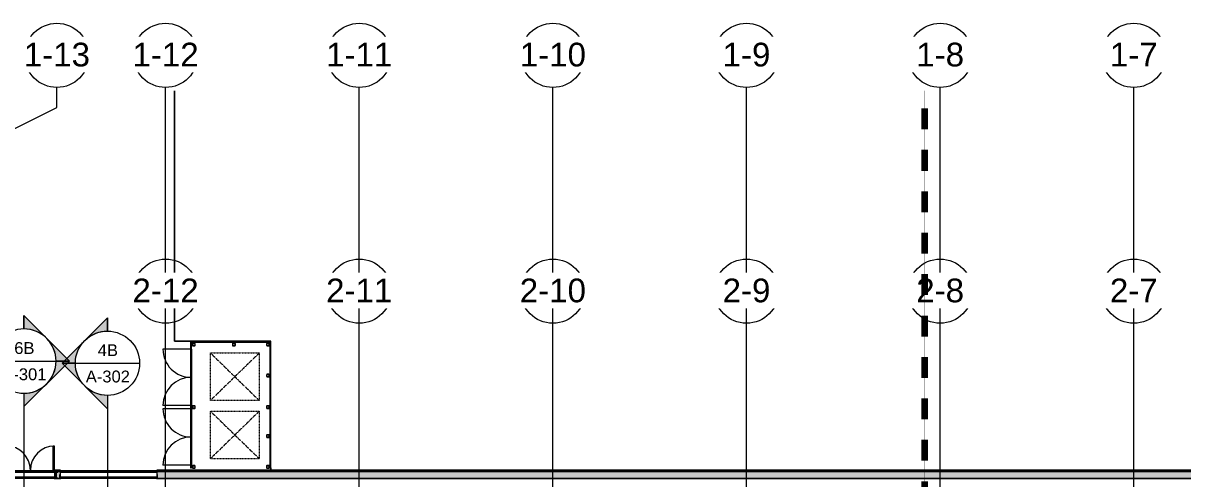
# Model space of a CAD drawing. Header units: inches. Extents: x 25369 to 33161, y -23509 to -20274.
# Drawn here: x 28802 to 30536, y -21135 to -20454 of the extents above; entities that cross this region are included whole.
import ezdxf

# ---------------------------------------------------------------- set-up
doc = ezdxf.new("R2010")
doc.units = ezdxf.units.IN
doc.header["$MEASUREMENT"] = 0
for name, pattern in [('Dash', [0.25, 0.125, -0.125]), ('Grid Line 1_2_', [0.875, 0.5, -0.125, 0.125, -0.125]), ('Hidden 1_8_', [0.1875, 0.125, -0.0625])]:
    doc.linetypes.add(name, pattern=pattern)
for name, color, linetype, lineweight in [('A-ANNO-MATC', 214, 'Dash', 140), ('A-DETL-HDLN', 90, 'Hidden 1_8_', 70), ('A-DOOR', 31, 'Continuous', 13), ('A-FLOR', 192, 'Continuous', 13), ('A-WALL', 113, 'Continuous', 13), ('A-WALL-PATT', 111, 'Continuous', 25), ('C-TOPO', 7, 'Continuous', 13), ('EOP-PR', 4, 'Continuous', 70), ('G-ANNO-SYMB', 111, 'Continuous', 9), ('L-SITE-WALL', 31, 'Continuous', 13), ('S-COLS', 52, 'Continuous', 13), ('S-GRID', 1, 'Continuous', 9), ('S-GRID-IDEN', 1, 'Continuous', 9)]:
    doc.layers.add(name, color=color, linetype=linetype, lineweight=lineweight)
doc.styles.add('Arial', font='arial.ttf', dxfattribs={"height": 35.407186})
doc.styles.add('Arial_1', font='arial.ttf', dxfattribs={"height": 17.703593})

# ---------------------------------------------------------------- blocks, each defined once
blk = doc.blocks.new('Struct_Xcel_Sports Complex_rvt-2-Overall Floor Plan')
at = {"layer": 'A-FLOR', "color": 43, "lineweight": 9}
for p, q in [((22847.8, -21132.3), (22919.8, -21132.3)), ((22928.8, -21132.3), (23072.8, -21132.3))]:
    blk.add_line(p, q, dxfattribs=at)
at = {"layer": 'L-SITE-WALL', "color": 43, "lineweight": 9}
for p, q in [((22847.8, -21124.3), (22919.8, -21124.3)), ((22919.8, -21132.3), (22847.8, -21132.3)), ((22928.8, -21124.3), (23072.8, -21124.3)), ((23072.8, -21132.3), (22928.8, -21132.3))]:
    blk.add_line(p, q, dxfattribs=at)
blk = doc.blocks.new('Double-Flush - 72_ x 96_-983185-Overall Floor Plan')
at = {"layer": 'A-DOOR', "color": 7}
for p, q in [((-36, -6.6), (-36, -42.6)), ((-36, -6.6), (-34, -6.6)), ((-34, -6.6), (-34, -42.6)), ((34, -6.6), (34, -42.6)), ((36, -6.6), (34, -6.6)), ((36, -6.6), (36, -42.6)), ((-36, -42.6), (-34, -42.6))]:
    blk.add_line(p, q, dxfattribs=at)
at = {"layer": 'A-DOOR', "color": 43, "lineweight": 9}
for centre, start, end in [((-36, -6.6), 270, 360), ((36, -6.6), 180, 270)]:
    blk.add_arc(centre, 36, start, end, dxfattribs=at)
blk = doc.blocks.new('dumpster door - one-1001559-Overall Floor Plan')
at = {"layer": 'A-DOOR', "color": 7}
for p, q in [((-42, 0.5), (42, 0.5)), ((-42, 0), (-42, -42)), ((42, 0), (42, -42)), ((42, -0.5), (-42, -0.5))]:
    blk.add_line(p, q, dxfattribs=at)
for centre, start, end in [((-42, 0), 270, 0), ((42, 0), 180, 270)]:
    blk.add_arc(centre, 42, start, end, dxfattribs=at)
blk = doc.blocks.new('HSS-Hollow Structural Section-Column - HSS4X4X1_4-1001889-Overall Floor Plan')
at = {"layer": 'S-COLS', "lineweight": 9}
h = blk.add_hatch(dxfattribs=at)
h.set_pattern_fill('FP_23', color=253, style=0, pattern_type=2)
h.set_pattern_definition([(225, (29057.112, -21116.928), (19.00703, -19.00703), []), (225, (29057.112, -21145.728), (19.00703, -19.00703), [])])
h.paths.add_polyline_path([(-1.5, 2), (-1.9, 1.9), (-2, 1.5), (-2, -1.5), (-1.9, -1.9), (-1.5, -2), (1.5, -2), (1.9, -1.9), (2, -1.5), (2, 1.5), (1.9, 1.9), (1.5, 2)], flags=0)
h.paths.add_polyline_path([(-1.5, 1.8), (1.7, 1.7), (1.8, 1.5), (1.7, -1.7), (1.5, -1.8), (-1.7, -1.7), (-1.8, -1.5), (-1.7, 1.7)], flags=0)
at = {"layer": 'S-COLS', "color": 7}
for p, q in [((-2, 1.5), (-2, -1.5)), ((-1.8, -1.5), (-1.8, 1.5)), ((1.5, 2), (-1.5, 2)), ((-1.5, 1.8), (1.5, 1.8)), ((1.8, 1.5), (1.8, -1.5)), ((2, -1.5), (2, 1.5)), ((1.5, -1.8), (-1.5, -1.8)), ((-1.5, -2), (1.5, -2))]:
    blk.add_line(p, q, dxfattribs=at)
for centre, radius, start, end in [((-1.5, 1.5), 0.466, 90, 180), ((-1.5, 1.5), 0.233, 90, 180), ((1.5, 1.5), 0.466, 360, 90), ((1.5, 1.5), 0.233, 0, 90), ((-1.5, -1.5), 0.466, 180, 270), ((-1.5, -1.5), 0.233, 180, 270), ((1.5, -1.5), 0.233, 270, 360), ((1.5, -1.5), 0.466, 270, 360)]:
    blk.add_arc(centre, radius, start, end, dxfattribs=at)
blk = doc.blocks.new('HSS-Hollow Structural Section-Column - HSS4X4X1_4-V17-Overall Floor Plan')
at = {"layer": 'S-COLS', "color": 7}
for p, q in [((-2, 1.534), (-2, -1.534)), ((-1.767, -1.534), (-1.767, 1.534)), ((1.534, 2), (-1.534, 2)), ((-1.534, 1.767), (1.534, 1.767)), ((1.767, 1.534), (1.767, -1.534)), ((2, -1.534), (2, 1.534)), ((1.534, -1.767), (-1.534, -1.767)), ((-1.534, -2), (1.534, -2))]:
    blk.add_line(p, q, dxfattribs=at)
for centre, radius, start, end in [((-1.534, 1.534), 0.466, 90, 180), ((-1.534, 1.534), 0.233, 90, 180), ((1.534, 1.534), 0.466, 360, 90), ((1.534, 1.534), 0.233, 0, 90), ((-1.534, -1.534), 0.466, 180, 270), ((-1.534, -1.534), 0.233, 180, 270), ((1.534, -1.534), 0.233, 270, 360), ((1.534, -1.534), 0.466, 270, 360)]:
    blk.add_arc(centre, radius, start, end, dxfattribs=at)
blk = doc.blocks.new('HSS-Hollow Structural Section-Column - HSS4X4X1_4-V18-Overall Floor Plan')
at = {"layer": 'S-COLS', "color": 7}
for p, q in [((-2, 1.534), (-2, -1.534)), ((-1.767, -1.534), (-1.767, 1.534)), ((1.534, 2), (-1.534, 2)), ((-1.534, 1.767), (1.534, 1.767)), ((1.767, 1.534), (1.767, -1.534)), ((2, -1.534), (2, 1.534)), ((1.534, -1.767), (-1.534, -1.767)), ((-1.534, -2), (1.534, -2))]:
    blk.add_line(p, q, dxfattribs=at)
for centre, radius, start, end in [((-1.534, 1.534), 0.466, 90, 180), ((-1.534, 1.534), 0.233, 90, 180), ((1.534, 1.534), 0.466, 360, 90), ((1.534, 1.534), 0.233, 0, 90), ((-1.534, -1.534), 0.466, 180, 270), ((-1.534, -1.534), 0.233, 180, 270), ((1.534, -1.534), 0.233, 270, 360), ((1.534, -1.534), 0.466, 270, 360)]:
    blk.add_arc(centre, radius, start, end, dxfattribs=at)
blk = doc.blocks.new('HSS-Hollow Structural Section-Column - HSS4X4X1_4-V19-Overall Floor Plan')
at = {"layer": 'S-COLS', "color": 7}
for p, q in [((-2, 1.534), (-2, -1.534)), ((-1.767, -1.534), (-1.767, 1.534)), ((1.534, 2), (-1.534, 2)), ((-1.534, 1.767), (1.534, 1.767)), ((1.767, 1.534), (1.767, -1.534)), ((2, -1.534), (2, 1.534)), ((1.534, -1.767), (-1.534, -1.767)), ((-1.534, -2), (1.534, -2))]:
    blk.add_line(p, q, dxfattribs=at)
for centre, radius, start, end in [((-1.534, 1.534), 0.466, 90, 180), ((-1.534, 1.534), 0.233, 90, 180), ((1.534, 1.534), 0.466, 360, 90), ((1.534, 1.534), 0.233, 0, 90), ((-1.534, -1.534), 0.466, 180, 270), ((-1.534, -1.534), 0.233, 180, 270), ((1.534, -1.534), 0.233, 270, 360), ((1.534, -1.534), 0.466, 270, 360)]:
    blk.add_arc(centre, radius, start, end, dxfattribs=at)
blk = doc.blocks.new('HSS-Hollow Structural Section-Column - HSS4X4X1_4-V20-Overall Floor Plan')
at = {"layer": 'S-COLS', "color": 7}
for p, q in [((-2, 1.534), (-2, -1.534)), ((-1.767, -1.534), (-1.767, 1.534)), ((1.534, 2), (-1.534, 2)), ((-1.534, 1.767), (1.534, 1.767)), ((1.767, 1.534), (1.767, -1.534)), ((2, -1.534), (2, 1.534)), ((1.534, -1.767), (-1.534, -1.767)), ((-1.534, -2), (1.534, -2))]:
    blk.add_line(p, q, dxfattribs=at)
for centre, radius, start, end in [((-1.534, 1.534), 0.466, 90, 180), ((-1.534, 1.534), 0.233, 90, 180), ((1.534, 1.534), 0.466, 360, 90), ((1.534, 1.534), 0.233, 0, 90), ((-1.534, -1.534), 0.466, 180, 270), ((-1.534, -1.534), 0.233, 180, 270), ((1.534, -1.534), 0.233, 270, 360), ((1.534, -1.534), 0.466, 270, 360)]:
    blk.add_arc(centre, radius, start, end, dxfattribs=at)
blk = doc.blocks.new('HSS-Hollow Structural Section-Column - HSS4X4X1_4-V21-Overall Floor Plan')
at = {"layer": 'S-COLS', "lineweight": 9}
h = blk.add_hatch(dxfattribs=at)
h.set_pattern_fill('FP_24', color=253, style=0, pattern_type=2)
h.set_pattern_definition([(225, (29168.112, -20934.178), (19.00703, -19.00703), []), (225, (29168.112, -20962.978), (19.00703, -19.00703), [])])
h.paths.add_polyline_path([(-1.5, 2), (-1.9, 1.9), (-2, 1.5), (-2, -1.5), (-1.9, -1.9), (-1.5, -2), (1.5, -2), (1.9, -1.9), (2, -1.5), (2, 1.5), (1.9, 1.9), (1.5, 2)], flags=0)
h.paths.add_polyline_path([(-1.5, 1.8), (1.7, 1.7), (1.8, 1.5), (1.7, -1.7), (1.5, -1.8), (-1.7, -1.7), (-1.8, -1.5), (-1.7, 1.7)], flags=0)
at = {"layer": 'S-COLS', "color": 7}
for p, q in [((-2, 1.5), (-2, -1.5)), ((-1.8, -1.5), (-1.8, 1.5)), ((1.5, 2), (-1.5, 2)), ((-1.5, 1.8), (1.5, 1.8)), ((1.8, 1.5), (1.8, -1.5)), ((2, -1.5), (2, 1.5)), ((1.5, -1.8), (-1.5, -1.8)), ((-1.5, -2), (1.5, -2))]:
    blk.add_line(p, q, dxfattribs=at)
for centre, radius, start, end in [((-1.5, 1.5), 0.466, 90, 180), ((-1.5, 1.5), 0.233, 90, 180), ((1.5, 1.5), 0.466, 360, 90), ((1.5, 1.5), 0.233, 0, 90), ((-1.5, -1.5), 0.466, 180, 270), ((-1.5, -1.5), 0.233, 180, 270), ((1.5, -1.5), 0.233, 270, 360), ((1.5, -1.5), 0.466, 270, 360)]:
    blk.add_arc(centre, radius, start, end, dxfattribs=at)
blk = doc.blocks.new('HSS-Hollow Structural Section-Column - HSS4X4X1_4-V22-Overall Floor Plan')
at = {"layer": 'S-COLS', "color": 7}
for p, q in [((-2, 1.534), (-2, -1.534)), ((-1.767, -1.534), (-1.767, 1.534)), ((1.534, 2), (-1.534, 2)), ((-1.534, 1.767), (1.534, 1.767)), ((1.767, 1.534), (1.767, -1.534)), ((2, -1.534), (2, 1.534)), ((1.534, -1.767), (-1.534, -1.767)), ((-1.534, -2), (1.534, -2))]:
    blk.add_line(p, q, dxfattribs=at)
for centre, radius, start, end in [((-1.534, 1.534), 0.466, 90, 180), ((-1.534, 1.534), 0.233, 90, 180), ((1.534, 1.534), 0.466, 360, 90), ((1.534, 1.534), 0.233, 0, 90), ((-1.534, -1.534), 0.466, 180, 270), ((-1.534, -1.534), 0.233, 180, 270), ((1.534, -1.534), 0.233, 270, 360), ((1.534, -1.534), 0.466, 270, 360)]:
    blk.add_arc(centre, radius, start, end, dxfattribs=at)
blk = doc.blocks.new('HSS-Hollow Structural Section-Column - HSS4X4X1_4-V23-Overall Floor Plan')
at = {"layer": 'S-COLS', "lineweight": 9}
h = blk.add_hatch(dxfattribs=at)
h.set_pattern_fill('FP_25', color=253, style=0, pattern_type=2)
h.set_pattern_definition([(225, (29168.112, -20980.553), (19.00703, -19.00703), []), (225, (29168.112, -21009.353), (19.00703, -19.00703), [])])
h.paths.add_polyline_path([(-1.5, 2), (-1.9, 1.9), (-2, 1.5), (-2, -1.5), (-1.9, -1.9), (-1.5, -2), (1.5, -2), (1.9, -1.9), (2, -1.5), (2, 1.5), (1.9, 1.9), (1.5, 2)], flags=0)
h.paths.add_polyline_path([(1.5, 1.8), (1.7, 1.7), (1.8, 1.5), (1.7, -1.7), (1.5, -1.8), (-1.7, -1.7), (-1.8, -1.5), (-1.7, 1.7), (-1.5, 1.8)], flags=0)
at = {"layer": 'S-COLS', "color": 7}
for p, q in [((-2, 1.5), (-2, -1.5)), ((-1.8, -1.5), (-1.8, 1.5)), ((1.5, 2), (-1.5, 2)), ((-1.5, 1.8), (1.5, 1.8)), ((1.8, 1.5), (1.8, -1.5)), ((2, -1.5), (2, 1.5)), ((1.5, -1.8), (-1.5, -1.8)), ((-1.5, -2), (1.5, -2))]:
    blk.add_line(p, q, dxfattribs=at)
for centre, radius, start, end in [((-1.5, 1.5), 0.466, 90, 180), ((-1.5, 1.5), 0.233, 90, 180), ((1.5, 1.5), 0.466, 360, 90), ((1.5, 1.5), 0.233, 0, 90), ((-1.5, -1.5), 0.466, 180, 270), ((-1.5, -1.5), 0.233, 180, 270), ((1.5, -1.5), 0.233, 270, 360), ((1.5, -1.5), 0.466, 270, 360)]:
    blk.add_arc(centre, radius, start, end, dxfattribs=at)
blk = doc.blocks.new('HSS-Hollow Structural Section-Column - HSS4X4X1_4-V24-Overall Floor Plan')
at = {"layer": 'S-COLS', "color": 7}
for p, q in [((-2, 1.534), (-2, -1.534)), ((-1.767, -1.534), (-1.767, 1.534)), ((1.534, 2), (-1.534, 2)), ((-1.534, 1.767), (1.534, 1.767)), ((1.767, 1.534), (1.767, -1.534)), ((2, -1.534), (2, 1.534)), ((1.534, -1.767), (-1.534, -1.767)), ((-1.534, -2), (1.534, -2))]:
    blk.add_line(p, q, dxfattribs=at)
for centre, radius, start, end in [((-1.534, 1.534), 0.466, 90, 180), ((-1.534, 1.534), 0.233, 90, 180), ((1.534, 1.534), 0.466, 360, 90), ((1.534, 1.534), 0.233, 0, 90), ((-1.534, -1.534), 0.466, 180, 270), ((-1.534, -1.534), 0.233, 180, 270), ((1.534, -1.534), 0.233, 270, 360), ((1.534, -1.534), 0.466, 270, 360)]:
    blk.add_arc(centre, radius, start, end, dxfattribs=at)
blk = doc.blocks.new('Grid - Grid Head - Circle-14747-Overall Floor Plan')
at = {"layer": 'S-GRID-IDEN'}
blk.add_circle((0, 0), 0.25, dxfattribs=at)
blk = doc.blocks.new('Section - Section Head - Filled-1526-Overall Floor Plan')
at = {"layer": 'G-ANNO-SYMB'}
h = blk.add_hatch(color=256, dxfattribs=at)
edge = h.paths.add_edge_path(flags=0)
edge.add_line((-0.4268, 0.1768), (-0.25, 0.3536))
edge.add_line((-0.25, 0.3536), (-0.25, 0.25))
edge.add_arc((-0.25, 0), 0.25, 90, 135)
h = blk.add_hatch(color=256, dxfattribs=at)
edge = h.paths.add_edge_path(flags=0)
edge.add_arc((-0.25, 0), 0.25, 45, 90)
edge.add_line((-0.25, 0.25), (-0.25, 0.3536))
edge.add_line((-0.25, 0.3536), (-0.0732, 0.1768))
h = blk.add_hatch(color=256, dxfattribs=at)
edge = h.paths.add_edge_path(flags=0)
edge.add_arc((-0.25, 0), 0.2503, 137.9216, 180)
edge.add_line((-0.5003, 0), (-0.6036, 0))
edge.add_line((-0.6036, 0), (-0.4358, 0.1678))
h = blk.add_hatch(color=256, dxfattribs=at)
edge = h.paths.add_edge_path(flags=0)
edge.add_line((-0.0642, 0.1678), (0.1036, 0))
edge.add_line((0.1036, 0), (0.0003, 0))
edge.add_arc((-0.25, 0), 0.2503, 0, 42.0784)
for p, q in [((-0.25, 0.3536), (-0.6036, 0)), ((-0.25, 0.3536), (-0.4268, 0.1768)), ((-0.25, 0.3536), (0.1036, 0)), ((-0.25, 0.25), (-0.25, 0.3536)), ((-0.0732, 0.1768), (-0.25, 0.3536)), ((-0.25, 0.3536), (-0.25, 0.25)), ((-0.4358, 0.1678), (-0.6036, 0)), ((0.1036, 0), (-0.0642, 0.1678)), ((-0.6036, 0), (-0.5003, 0)), ((0.0003, 0), (0.1036, 0)), ((-0.5, 0), (-0.6036, 0)), ((0, 0), (0.1036, 0))]:
    blk.add_line(p, q, dxfattribs=at)
for radius, start, end in [(0.25, 360, 180), (0.25, 90, 135), (0.25, 45, 90), (0.2503, 137.9216, 180), (0.2503, 0, 42.0784), (0.25, 180, 360)]:
    blk.add_arc((-0.25, 0), radius, start, end, dxfattribs=at)

msp = doc.modelspace()

# ---------------------------------------------------------------- hatches: boundary and pattern name
at = {"layer": 'A-WALL-PATT', "lineweight": 9}
h = msp.add_hatch(dxfattribs=at)
h.set_pattern_fill('FP_18', color=253, style=0, pattern_type=2)
h.set_pattern_definition([(161.57, (5930.086, 0.96), (-7.6802237, -0.0009796), [0, -54.643, 6.067, 0]), (18.43, (5928.166, 0.96), (-7.6802237, 0.0009796), [0, -54.643, 6.067, 0]), (108.43, (5930.086, 0.96), (3.8382953, -19.20136532), [18.211, -42.499]), (71.57, (5928.166, 0.96), (3.8382953, 19.20136532), [18.211, -42.499])])
h.paths.add_polyline_path([(29555.9, -21134.3), (31861.1, -21134.3), (31861.1, -21128.4), (31861.9, -21128.4), (31861.9, -21124.3), (29001.9, -21124.3), (29001.9, -21128.4), (29002.6, -21128.4), (29002.6, -21134.3), (29485.7, -21134.3)], flags=0)
h.paths.add_polyline_path([(28710.5, -21134.3), (28776.1, -21134.3), (28776.1, -21128.4), (28776.9, -21128.4), (28776.9, -21124.3), (28710.5, -21124.3), (28710.5, -21126.4)], flags=0)
h.paths.add_polyline_path([(31909.4, -21134.3), (31909.4, -21124.3), (31897.9, -21124.3), (31897.9, -21128.4), (31898.6, -21128.4), (31898.6, -21134.3), (31907.1, -21134.3)], flags=0)
h.paths.add_polyline_path([(28849.6, -21134.3), (28857.1, -21134.3), (28857.1, -21128.4), (28857.9, -21128.4), (28857.9, -21124.3), (28848.9, -21124.3), (28848.9, -21128.4), (28849.6, -21128.4)], flags=0)
h = msp.add_hatch(dxfattribs=at)
h.set_pattern_fill('FP_21', color=253, style=0, pattern_type=2)
h.set_pattern_definition([(0, (5929.126, 0), (0, 24), []), (90, (5929.126, 0), (-24, 1e-15), [])])
h.paths.add_polyline_path([(28711.5, -21124.3), (28776.9, -21124.3), (28776.9, -21123.3), (28711.5, -21123.3)], flags=0)
h.paths.add_polyline_path([(31909.4, -21124.3), (31910.1, -21124.3), (31910.1, -21123.3), (31897.9, -21123.3), (31897.9, -21124.3), (31907.1, -21124.3)], flags=0)
h.paths.add_polyline_path([(28857.9, -21124.3), (28857.9, -21123.3), (28848.9, -21123.3), (28848.9, -21124.3)], flags=0)
h.paths.add_polyline_path([(31731.6, -21124.3), (31861.9, -21124.3), (31861.9, -21123.3), (29001.9, -21123.3), (29001.9, -21124.3), (31170.1, -21124.3)], flags=0)
at = {"layer": 'S-COLS', "lineweight": 9}
h = msp.add_hatch(dxfattribs=at)
h.set_pattern_fill('FP_15', color=253, style=0, pattern_type=2)
h.set_pattern_definition([(45, (5929.126, 0), (-19.00703, 19.00703), []), (45, (5929.126, 28.8), (-19.00703, 19.00703), [])])
h.paths.add_polyline_path([(28854, -21134.3), (28853.9, -21134), (28853.6, -21133.9), (28851.7, -21133.6), (28851.7, -21125), (28853.9, -21124.6), (28854, -21124.3), (28851.1, -21124.3), (28851.1, -21134.3)], flags=0)

# ---------------------------------------------------------------- linework, layer by layer
at = {"layer": 'A-DETL-HDLN', "color": 43, "lineweight": 9}
for p, q in [((29082, -20946.7), (29155, -20946.7)), ((29082, -21017.7), (29082, -20946.7)), ((29082, -20946.7), (29155, -21017.7)), ((29155, -20946.7), (29082, -21017.7)), ((29155, -20946.7), (29155, -21017.7)), ((29155, -21017.7), (29082, -21017.7)), ((29082, -21033.7), (29155, -21033.7)), ((29082, -21104.7), (29082, -21033.7)), ((29082, -21033.7), (29155, -21104.7)), ((29155, -21033.7), (29082, -21104.7)), ((29155, -21033.7), (29155, -21104.7)), ((29155, -21104.7), (29082, -21104.7))]:
    msp.add_line(p, q, dxfattribs=at)
at = {"layer": 'A-WALL', "color": 7}
for p, q in [((29172.4, -20929.3), (29052.4, -20929.3)), ((29052.4, -20929.3), (29052.4, -20941.1)), ((29052.4, -20941.1), (29053.9, -20941.1)), ((29053.9, -20930.8), (29170.9, -20930.8)), ((29053.9, -20941.1), (29053.9, -20930.8)), ((29170.9, -20930.8), (29170.9, -21118.1)), ((29172.4, -21118.1), (29172.4, -20929.3)), ((29053.9, -21025.1), (29052.4, -21025.1)), ((29052.4, -21025.1), (29052.4, -21030.1)), ((29053.9, -21030.1), (29053.9, -21025.1)), ((29052.4, -21030.1), (29053.9, -21030.1)), ((29053.9, -21114.1), (29052.4, -21114.1)), ((29052.4, -21114.1), (29052.4, -21118.1)), ((29053.9, -21118.1), (29053.9, -21114.1)), ((28857.9, -21121.8), (28848.9, -21121.8)), ((28848.9, -21121.8), (28848.9, -21135.1)), ((28857.9, -21123.3), (28848.9, -21123.3)), ((28857.9, -21124.3), (28848.9, -21124.3)), ((28849.6, -21128.4), (28848.9, -21128.4)), ((28849.6, -21128.4), (28849.6, -21134.3)), ((28857.1, -21134.3), (28857.1, -21128.4)), ((28857.9, -21128.4), (28857.1, -21128.4)), ((28857.9, -21135.1), (28857.9, -21121.8)), ((31861.9, -21121.8), (29001.9, -21121.8)), ((29001.9, -21121.8), (29001.9, -21135.1)), ((31861.9, -21123.3), (29001.9, -21123.3)), ((31861.9, -21124.3), (29001.9, -21124.3)), ((29002.6, -21128.4), (29001.9, -21128.4)), ((29002.6, -21128.4), (29002.6, -21134.3)), ((29052.4, -21118.1), (29053.9, -21118.1)), ((29170.9, -21118.1), (29172.4, -21118.1)), ((28849.6, -21134.3), (28857.1, -21134.3)), ((29002.6, -21134.3), (31861.1, -21134.3))]:
    msp.add_line(p, q, dxfattribs=at)
at = {"layer": 'C-TOPO', "color": 43, "lineweight": 9}
for p, q in [((29028.4, -20555), (29028.4, -20929.3)), ((29028.4, -20929.3), (29028.4, -20555)), ((29028.4, -20929.3), (29052.4, -20929.3)), ((29052.4, -20929.3), (29028.4, -20929.3)), ((28848.9, -21124.9), (28776.9, -21124.9)), ((28776.9, -21124.9), (28848.9, -21124.9)), ((29001.9, -21124.9), (28857.9, -21124.9)), ((28857.9, -21124.9), (29001.9, -21124.9)), ((29172.4, -21118.1), (29172.4, -21121.8)), ((29172.4, -21121.8), (29172.4, -21118.1))]:
    msp.add_line(p, q, dxfattribs=at)
at = {"layer": 'EOP-PR', "color": 43, "lineweight": 9}
for p, q in [((29028.4, -20555), (29028.4, -20929.3)), ((29028.4, -20929.3), (29052.4, -20929.3))]:
    msp.add_line(p, q, dxfattribs=at)
at = {"layer": 'G-ANNO-SYMB'}
for p, q in [((28755.3, -20958.8), (28851.3, -20958.8)), ((28880.1, -20962.1), (28976.1, -20962.1)), ((28803.3, -21006.8), (28803.3, -22912.6)), ((28928.1, -21010.1), (28928.1, -22915.8))]:
    msp.add_line(p, q, dxfattribs=at)
at = {"layer": 'L-SITE-WALL', "color": 43, "lineweight": 9}
for p, q in [((28776.9, -21122.3), (28848.9, -21122.3)), ((28848.9, -21124.3), (28776.9, -21124.3)), ((28857.9, -21122.3), (29001.9, -21122.3)), ((29001.9, -21124.3), (28857.9, -21124.3))]:
    msp.add_line(p, q, dxfattribs=at)
at = {"layer": 'S-COLS', "color": 7}
for p, q in [((28854, -21124.3), (28851.1, -21124.3)), ((28851.1, -21124.3), (28851.1, -21134.3)), ((28851.7, -21125), (28853.6, -21124.7)), ((28851.7, -21133.6), (28851.7, -21125)), ((28851.1, -21134.3), (28854, -21134.3)), ((28853.6, -21133.9), (28851.7, -21133.6))]:
    msp.add_line(p, q, dxfattribs=at)
for centre, start, end in [((28853.6, -21124.3), 270, 0), ((28853.6, -21134.3), 0, 90)]:
    msp.add_arc(centre, 0.436, start, end, dxfattribs=at)
at = {"layer": 'S-GRID'}
for p, q in [((28852.5, -20579.8), (28852.5, -20550.1)), ((28720.5, -20646.1), (28852.5, -20579.8))]:
    msp.add_line(p, q, dxfattribs=at)
at = {"layer": 'S-GRID', "linetype": 'Grid Line 1_2_'}
for p, q in [((29015, -23095.8), (29015, -20550.1)), ((29304.5, -23095.8), (29304.5, -20550.1)), ((29594, -23095.8), (29594, -20550.1)), ((29883.5, -23095.8), (29883.5, -20550.1)), ((30173, -23095.8), (30173, -20550.1)), ((30462.5, -23095.8), (30462.5, -20550.1)), ((29015, -23413.2), (29015, -20902.4)), ((29304.5, -23413.2), (29304.5, -20902.4)), ((29594, -23413.2), (29594, -20902.4)), ((29883.5, -23413.2), (29883.5, -20902.4)), ((30173, -23413.2), (30173, -20902.4)), ((30462.5, -23413.2), (30462.5, -20902.4)), ((32930.6, -21124.3), (28677.1, -21124.3)), ((33026.6, -21134.3), (28677.1, -21134.3))]:
    msp.add_line(p, q, dxfattribs=at)

# ---------------------------------------------------------------- block references
at = {"color": 250, "lineweight": 5}
msp.add_blockref('Struct_Xcel_Sports Complex_rvt-2-Overall Floor Plan', (5929.1, 0), dxfattribs=at)
at = {"layer": 'A-DOOR', "color": 43, "lineweight": 9}
for name, p, rotation in [('dumpster door - one-1001559-Overall Floor Plan', (29053.1, -20983.1), 270), ('dumpster door - one-1001559-Overall Floor Plan', (29053.1, -21072.1), 270), ('Double-Flush - 72_ x 96_-983185-Overall Floor Plan', (28812.9, -21128.4), 180)]:
    msp.add_blockref(name, p, dxfattribs=dict(at, rotation=rotation))
at = {"layer": 'G-ANNO-SYMB', "xscale": 191.9999999999999, "yscale": 191.9999999999999, "zscale": 191.9999999999999, "rotation": 269.9999999999996}
msp.add_blockref('Section - Section Head - Filled-1526-Overall Floor Plan', (28803.3, -21006.8), dxfattribs=at)
at = {"layer": 'G-ANNO-SYMB', "extrusion": (0, 0, -1), "xscale": 191.9999999999999, "yscale": 191.9999999999999, "zscale": 191.9999999999999, "rotation": 270.0000000000003}
msp.add_blockref('Section - Section Head - Filled-1526-Overall Floor Plan', (-28928.1, -21010.1), dxfattribs=at)
at = {"layer": 'S-COLS', "color": 250, "lineweight": 9, "rotation": 180}
for name, p in [('HSS-Hollow Structural Section-Column - HSS4X4X1_4-V20-Overall Floor Plan', (29057.1, -20934.2)), ('HSS-Hollow Structural Section-Column - HSS4X4X1_4-V24-Overall Floor Plan', (29117.1, -20934.2)), ('HSS-Hollow Structural Section-Column - HSS4X4X1_4-V21-Overall Floor Plan', (29168.1, -20934.2)), ('HSS-Hollow Structural Section-Column - HSS4X4X1_4-V23-Overall Floor Plan', (29168.1, -20980.6)), ('HSS-Hollow Structural Section-Column - HSS4X4X1_4-V18-Overall Floor Plan', (29057.1, -21027.6)), ('HSS-Hollow Structural Section-Column - HSS4X4X1_4-V19-Overall Floor Plan', (29168.1, -21027.6)), ('HSS-Hollow Structural Section-Column - HSS4X4X1_4-V22-Overall Floor Plan', (29168.1, -21070.9)), ('HSS-Hollow Structural Section-Column - HSS4X4X1_4-1001889-Overall Floor Plan', (29057.1, -21116.9)), ('HSS-Hollow Structural Section-Column - HSS4X4X1_4-V17-Overall Floor Plan', (29168.1, -21116.9))]:
    msp.add_blockref(name, p, dxfattribs=at)
at = {"layer": 'S-GRID-IDEN', "xscale": 191.9999999999999, "yscale": 191.9999999999999, "zscale": 191.9999999999999}
for p in [(28852.5, -20502.1), (29015, -20502.1), (29304.5, -20502.1), (29594, -20502.1), (29883.5, -20502.1), (30173, -20502.1), (30462.5, -20502.1), (29015, -20854.4), (29304.5, -20854.4), (29594, -20854.4), (29883.5, -20854.4), (30173, -20854.4), (30462.5, -20854.4)]:
    msp.add_blockref('Grid - Grid Head - Circle-14747-Overall Floor Plan', p, dxfattribs=at)

# ---------------------------------------------------------------- texts
at = {"layer": 'G-ANNO-SYMB', "char_height": 17.7, "attachment_point": 2, "line_spacing_factor": 0.938532, "style": 'Arial_1'}
for s, insert, width in [('6B', (28803.9, -20930.5), 36.072), ('4B', (28928.7, -20933.7), 36.072), ('A-301', (28803.9, -20969.7), 78.624), ('A-302', (28928.7, -20973), 78.624)]:
    msp.add_mtext(s, dxfattribs=dict(at, insert=insert, width=width))

# ---------------------------------------------------------------- next in the draw order: texts
at = {"layer": 'S-GRID-IDEN', "char_height": 35.41, "attachment_point": 2, "line_spacing_factor": 0.938532, "style": 'Arial', "bg_fill": 3, "box_fill_scale": 1.25, "bg_fill_color": 0, "bg_fill_transparency": 0}
for s, insert, width in [('1-13', (28852.5, -20483.2), 117.936), ('1-12', (29015, -20483.2), 117.936), ('1-11', (29304.5, -20483.2), 117.936), ('1-10', (29594, -20483.2), 117.936), ('1-9', (29883.5, -20483.2), 85.104), ('1-8', (30173, -20483.2), 85.104), ('1-7', (30462.5, -20483.2), 85.104), ('2-12', (29015, -20835.6), 117.936), ('2-11', (29304.5, -20835.6), 117.936), ('2-10', (29594, -20835.6), 117.936), ('2-9', (29883.5, -20835.6), 85.104), ('2-8', (30173, -20835.6), 85.104), ('2-7', (30462.5, -20835.6), 85.104)]:
    msp.add_mtext(s, dxfattribs=dict(at, insert=insert, width=width))

# ---------------------------------------------------------------- next in the draw order: linework, layer by layer
at = {"layer": 'A-ANNO-MATC', "color": 153}
msp.add_line((30149.6, -20555.1), (30149.6, -23033.9), dxfattribs=at)

doc.saveas('drawing.dxf')
